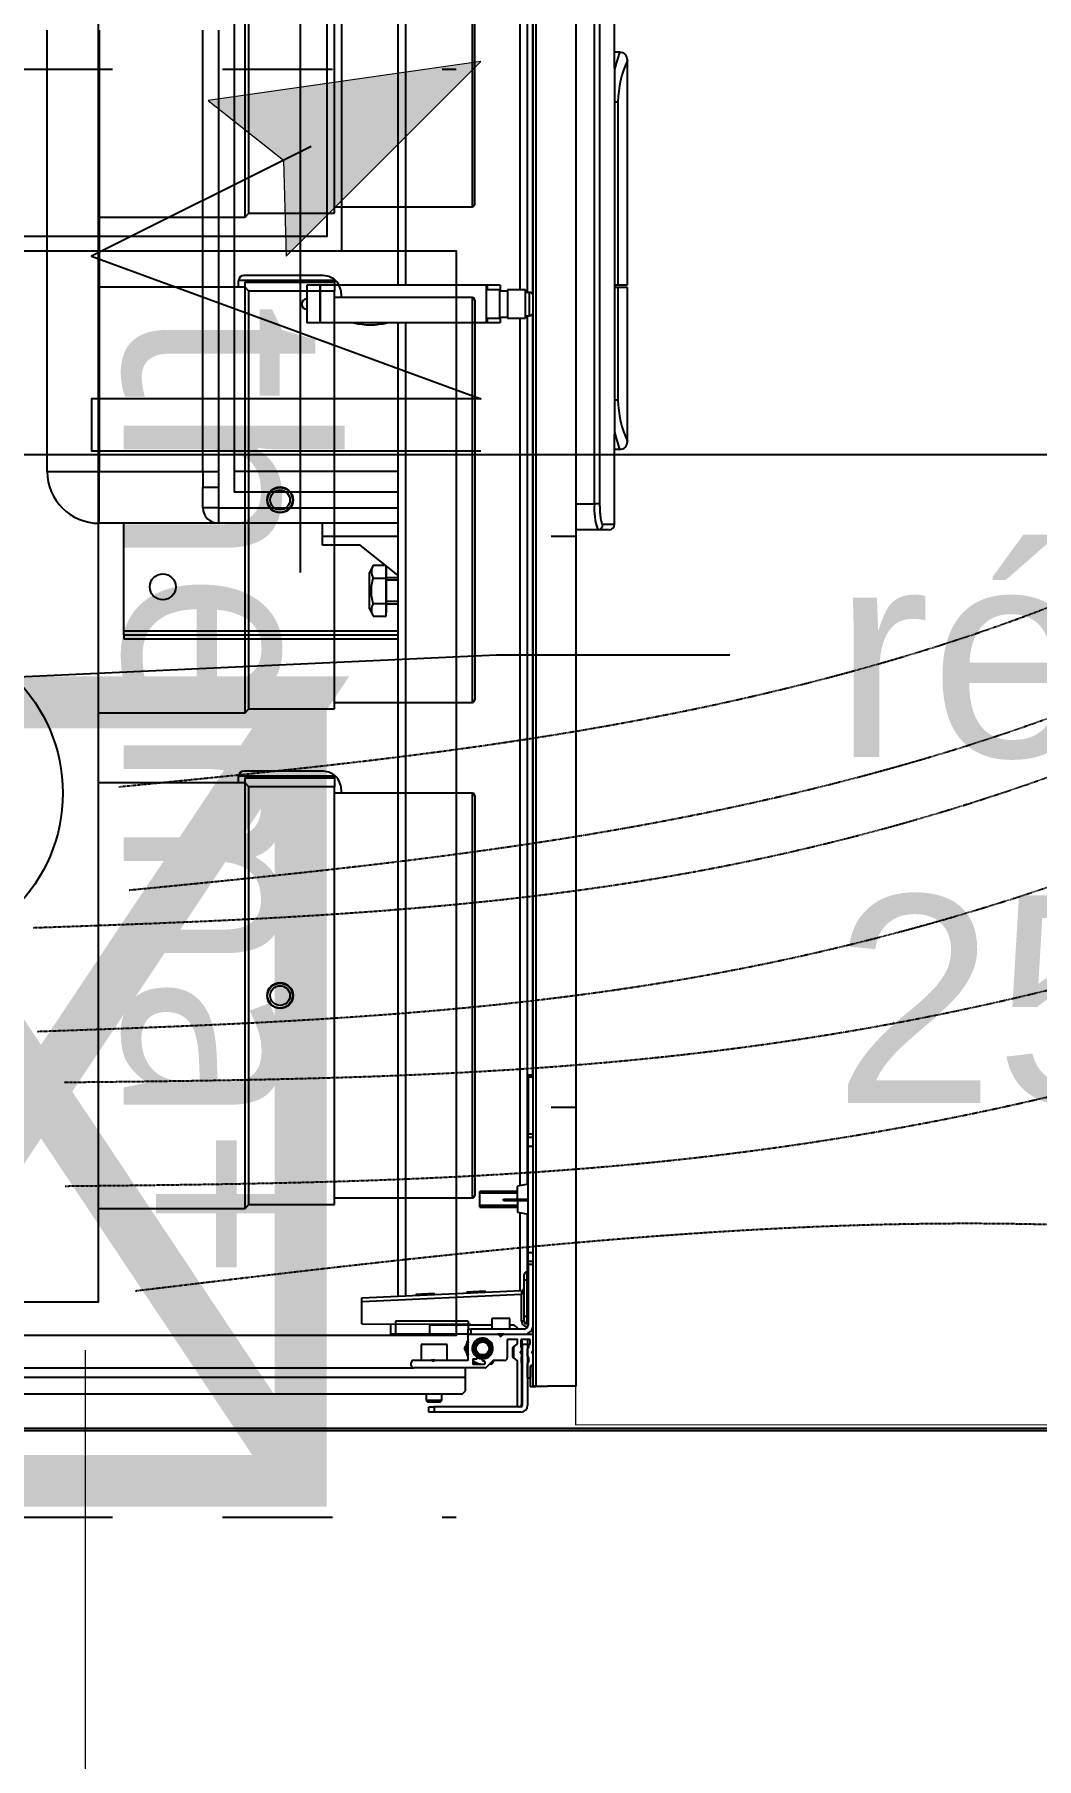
# Model space of a CAD drawing. Header units: millimetres. Extents: x 454430 to 532383, y -370512 to -310890.
# Drawn here: x 483788 to 484174, y -340370 to -339706 of the extents above; entities that cross this region are included whole.
import ezdxf
from ezdxf import colors
from ezdxf.entities.mleader import LeaderData, LeaderLine
from ezdxf.math import Vec2, Vec3

# ---------------------------------------------------------------- set-up
doc = ezdxf.new("R2010")
doc.units = ezdxf.units.MM
for name, pattern in [('prlm_ef', [0.165, 0.1, -0.065]), ('prlm_gaz', [36, 24, -3, 0, -3, 0, -3, 0, -3]), ('prlm_vmc', [0.282222, 0.141111, -0.141111])]:
    doc.linetypes.add(name, pattern=pattern)
for name, color, linetype, lineweight in [('_GAZELEC-BOITE INCORPO', 36, 'Continuous', 18), ('_GAZELEC-RESERVATION', 1, 'Continuous', 18), ('_GAZELEC-RESERVATION 2', 132, 'Continuous', 18)]:
    doc.layers.add(name, color=color, linetype=linetype, lineweight=lineweight)
for name, color, linetype in [('_GAZELEC-EAU CHAUDE', 1, 'Continuous'), ('prlm-CHAUFF', 30, 'Continuous'), ('prlm-EAU-EF', 161, 'Continuous'), ('prlm-ELEC-CFO', 201, 'Continuous'), ('prlm-GAZ', 20, 'Continuous'), ('prlm-MOD', 64, 'Continuous'), ('prlm-VMC', 93, 'Continuous')]:
    doc.layers.add(name, color=color, linetype=linetype)
doc.layers.add('prlm-xpoly', color=7, linetype='Continuous', plot=False)
doc.styles.add('Arial', font='arial.ttf')
doc.styles.add('prlm-chauff', font='trebucbi.ttf', dxfattribs={"height": 18})
doc.styles.get("Standard").update_dxf_attribs({"font": 'arial.ttf'})
doc.dimstyles.new('200', dxfattribs={"dimtxt": 150, "dimasz": 25, "dimexe": 50, "dimexo": 50, "dimgap": 20, "dimtad": 1, "dimdec": 0, "dimlfac": 0.1, "dimdsep": 46, "dimtxsty": 'Arial', "dimblk1": 'DOTBLANK', "dimblk2": 'DOTBLANK', "dimsah": 1, "dimcen": 25, "dimclrd": 5, "dimclre": 5, "dimadec": 0, "dimazin": 0, "dimtfac": 1, "dimtdec": 0, "dimtmove": 0, "dimatfit": 3, "dimldrblk": 'DOTBLANK', "dimfxl": 50, "dimtolj": 1, "dimtzin": 0, "dimarcsym": 0})

# ---------------------------------------------------------------- blocks, each defined once
blk = doc.blocks.new('xi.uta')
at = {"layer": 'prlm-ELEC-CFO', "lineweight": 5}
blk.add_hatch(color=0, dxfattribs=at).paths.add_polyline_path([(-3, 6), (-0.103, 3.699), (0, 0), (7.5, 7.5)])
at = {"layer": 'prlm-ELEC-CFO', "color": 0, "lineweight": 5, "flags": 128}
blk.add_lwpolyline([(-3, 6), (-0.103, 3.699), (0, 0), (7.5, 7.5)], close=True, dxfattribs=at)
at = {"layer": 'prlm-ELEC-CFO', "color": 0}
blk.add_lwpolyline([(0.955, 4.227), (-7.5, 0), (7.5, -5.5), (-7.5, -5.5), (-7.5, -7.5), (7.5, -7.5)], dxfattribs=at)
blk = doc.blocks.new('C 90.MTI900_Alu_390')
at = {"layer": 'prlm-MOD', "color": 1, "linetype": 'Continuous'}
for p, q in [((-4.405, -0.415), (-4.405, -3.465)), ((-4.34, -0.405), (-4.34, -3.475)), ((-4.305, -0.6), (-4.305, -3.277)), ((-0.85, -1.865), (0.85, -1.865)), ((-0.85, -1.865), (-0.85, -2.065)), ((-1.05, -2.525), (-1.05, -2.065)), ((-1.05, -2.065), (-0.85, -2.065)), ((0.85, -2.065), (-0.85, -2.065)), ((-0.85, -2.065), (-0.85, -2.465)), ((-1.495, -2.16), (-1.495, -3.215)), ((-1.48, -2.16), (-1.495, -2.16)), ((-1.48, -2.16), (-1.48, -3.215)), ((-1.48, -2.16), (-1.465, -2.16)), ((-1.465, -2.16), (-1.05, -2.16)), ((-1.465, -2.16), (-1.465, -3.215)), ((-0.99, -2.465), (-0.9124, -2.465)), ((-0.99, -2.525), (-0.99, -2.465)), ((-0.85, -2.465), (-0.9124, -2.465)), ((-0.9124, -2.525), (-0.9124, -2.465)), ((-0.85, -2.465), (0.85, -2.465)), ((-0.85, -2.465), (-0.85, -2.5242)), ((0.85, -2.5242), (-0.85, -2.5242)), ((-1.05, -3.215), (-1.05, -2.525)), ((-0.99, -2.525), (-1.05, -2.525)), ((-0.99, -2.525), (-0.99, -3.215)), ((-0.9124, -2.525), (-0.99, -2.525)), ((0.93, -2.585), (-0.93, -2.585)), ((-0.93, -3.215), (-0.93, -2.585)), ((-0.85, -3.215), (-0.85, -2.585)), ((-0.2775, -2.915), (-0.2775, -2.865)), ((-0.1325, -2.865), (-0.2775, -2.865)), ((-0.1325, -2.915), (-0.2775, -2.915)), ((-0.2775, -2.9175), (-0.2775, -2.915)), ((-0.2775, -2.9175), (-0.1325, -2.9175)), ((-0.2775, -3.5575), (-0.2775, -2.9175)), ((-0.1325, -2.915), (-0.1325, -2.865)), ((-0.1325, -2.9175), (-0.1325, -2.915)), ((-0.1325, -3.5575), (-0.1325, -2.9175)), ((-1.1342, -2.925), (-1.1, -2.925)), ((-1.1342, -3.0705), (-1.1342, -2.925)), ((-1.1, -2.925), (-1.1, -3.215)), ((-1.1, -2.925), (-1.05, -2.925)), ((-4.1351, -3.077), (-4.136, -3.497)), ((-4.1351, -3.077), (-4.05, -3.077)), ((-4.0221, -3.692), (-4.05, -3.077)), ((-4.05, -3.077), (-4.035, -3.077)), ((-4.035, -3.077), (-4.0071, -3.6913)), ((-1.38, -3.106), (-1.4081, -3.1204)), ((-1.4081, -3.1204), (-1.4081, -3.17)), ((-1.38, -3.106), (-1.24, -3.106)), ((-1.3591, -3.1204), (-1.3591, -3.17)), ((-1.2609, -3.1204), (-1.2609, -3.17)), ((-1.2504, -3.215), (-1.1342, -3.0705)), ((-1.2119, -3.1204), (-1.24, -3.106)), ((-1.2119, -3.1204), (-1.2119, -3.1671)), ((-4.175, -3.207), (-4.175, -3.187)), ((-4.1353, -3.187), (-4.175, -3.187)), ((-1.4081, -3.17), (-1.3836, -3.17)), ((-1.395, -3.17), (-1.395, -3.172)), ((-1.395, -3.172), (-1.225, -3.172)), ((-1.3836, -3.17), (-1.3591, -3.17)), ((-1.36, -3.172), (-1.36, -3.215)), ((-1.3591, -3.17), (-1.31, -3.17)), ((-1.3508, -3.215), (-1.3508, -3.172)), ((-1.31, -3.17), (-1.2609, -3.17)), ((-1.2692, -3.215), (-1.2692, -3.172)), ((-1.2609, -3.17), (-1.2364, -3.17)), ((-1.26, -3.215), (-1.26, -3.172)), ((-1.2364, -3.17), (-1.2142, -3.17)), ((-1.225, -3.172), (-1.225, -3.17)), ((-4.175, -3.337), (-4.175, -3.207)), ((-4.125, -3.207), (-4.175, -3.207)), ((-4.125, -3.487), (-4.125, -3.207)), ((-0.2775, -3.215), (-4.0287, -3.215)), ((-0.2775, -3.245), (-4.0274, -3.245)), ((4.0287, -3.215), (-0.1325, -3.215)), ((4.0274, -3.245), (-0.1325, -3.245)), ((-4.305, -3.5528), (-4.305, -3.277)), ((-4.295, -3.267), (-4.285, -3.267)), ((-4.275, -3.277), (-4.275, -3.3458)), ((-4.215, -3.305), (-4.275, -3.305)), ((-4.215, -3.405), (-4.215, -3.305)), ((-4.0205, -3.2854), (-4.0255, -3.2857)), ((-4.0205, -3.2854), (-4.0173, -3.3556)), ((-4.475, -3.355), (-4.475, -3.335)), ((-4.475, -3.335), (-4.455, -3.335)), ((-4.475, -3.69), (-4.475, -3.355)), ((-4.455, -3.355), (-4.475, -3.355)), ((-4.455, -3.335), (-4.455, -3.355)), ((-4.455, -3.69), (-4.455, -3.355)), ((-4.43, -3.325), (-4.435, -3.33)), ((-4.435, -3.33), (-4.435, -3.38)), ((-4.435, -3.38), (-4.43, -3.385)), ((-4.43, -3.385), (-4.43, -3.325)), ((-4.405, -3.325), (-4.43, -3.325)), ((-4.43, -3.385), (-4.405, -3.385)), ((-4.2759, -3.3479), (-4.2779, -3.3499)), ((-4.2779, -3.3541), (-4.2759, -3.3561)), ((-4.275, -3.3582), (-4.275, -3.3458)), ((-4.275, -3.3582), (-4.275, -3.484)), ((-4.175, -3.487), (-4.175, -3.337)), ((-4.14, -3.337), (-4.175, -3.337)), ((-4.14, -3.487), (-4.14, -3.337)), ((-4.0223, -3.3558), (-4.0173, -3.3556)), ((-4.275, -3.405), (-4.215, -3.405)), ((-4.405, -3.465), (-4.395, -3.475)), ((-4.34, -3.475), (-4.395, -3.475)), ((-4.305, -3.475), (-4.34, -3.475)), ((-4.29, -3.5066), (-4.2854, -3.504)), ((-4.29, -3.507), (-4.29, -3.549)), ((-4.274, -3.504), (-4.287, -3.504)), ((-4.272, -3.487), (-4.178, -3.487)), ((-4.271, -3.518), (-4.271, -3.507)), ((-4.2657, -3.521), (-4.268, -3.521)), ((-4.24, -3.4778), (-4.23, -3.472)), ((-4.23, -3.472), (-4.22, -3.4778)), ((-4.175, -3.49), (-4.175, -3.487)), ((-4.175, -3.487), (-4.155, -3.487)), ((-4.175, -3.49), (-4.175, -3.6008)), ((-4.155, -3.497), (-4.175, -3.497)), ((-4.14, -3.487), (-4.155, -3.487)), ((-4.155, -3.487), (-4.155, -3.497)), ((-4.155, -3.702), (-4.155, -3.497)), ((-4.125, -3.487), (-4.14, -3.487)), ((-4.14, -3.577), (-4.14, -3.487)), ((-4.136, -3.497), (-4.14, -3.4972)), ((-4.0116, -3.4816), (-4.0166, -3.4819)), ((-4.0116, -3.4816), (-4.0084, -3.5518)), ((-4.2769, -3.5821), (-4.3041, -3.5549)), ((-4.2906, -3.577), (-4.2906, -3.5684)), ((-4.2806, -3.5828), (-4.2906, -3.577)), ((-4.287, -3.552), (-4.282, -3.552)), ((-4.279, -3.549), (-4.279, -3.545)), ((-4.276, -3.542), (-4.2729, -3.542)), ((-4.276, -3.627), (-4.276, -3.5842)), ((-4.195, -3.5614), (-4.195, -3.5226)), ((-4.115, -3.577), (-4.155, -3.577)), ((-4.115, -3.647), (-4.115, -3.577)), ((-4.0134, -3.552), (-4.0084, -3.5518)), ((-3.685, -3.532), (-3.625, -3.532)), ((-3.685, -3.532), (-3.685, -3.677)), ((-3.6789, -3.677), (-3.6789, -3.532)), ((-3.6311, -3.677), (-3.6311, -3.532)), ((-3.625, -3.677), (-3.625, -3.532)), ((-0.2775, -3.5575), (-0.1325, -3.5575)), ((-0.2775, -3.56), (-0.2775, -3.5575)), ((-0.2775, -3.61), (-0.2775, -3.56)), ((-0.26, -3.56), (-0.2775, -3.56)), ((-0.26, -3.5575), (-0.26, -3.6075)), ((-0.15, -3.6075), (-0.15, -3.5575)), ((-0.1325, -3.56), (-0.15, -3.56)), ((-0.1325, -3.56), (-0.1325, -3.5575)), ((-0.1325, -3.61), (-0.1325, -3.56)), ((-4.198, -3.637), (-4.266, -3.637)), ((-4.195, -3.674), (-4.195, -3.64)), ((-4.1759, -3.6029), (-4.1829, -3.6099)), ((-4.1829, -3.6141), (-4.1759, -3.6211)), ((-4.175, -3.6232), (-4.175, -3.6008)), ((-4.175, -3.6232), (-4.175, -3.734)), ((-4.155, -3.647), (-4.115, -3.647)), ((-4.14, -3.6567), (-4.14, -3.647)), ((-3.66, -3.6225), (-3.655, -3.6225)), ((-3.66, -3.6225), (-3.66, -3.6361)), ((-3.66, -3.6361), (-3.655, -3.6361)), ((-3.66, -3.6361), (-3.66, -3.717)), ((-3.655, -3.6225), (-3.655, -3.6361)), ((-3.655, -3.6361), (-3.655, -3.717)), ((-0.255, -3.61), (-0.2775, -3.61)), ((-0.15, -3.6075), (-0.26, -3.6075)), ((-0.15, -3.6375), (-0.26, -3.6375)), ((-0.26, -3.6375), (-0.26, -3.7075)), ((-0.255, -3.6075), (-0.255, -3.6375)), ((-0.155, -3.6375), (-0.155, -3.6075)), ((-0.1325, -3.61), (-0.155, -3.61)), ((-0.15, -3.7075), (-0.15, -3.6375)), ((-4.455, -3.682), (-4.455, -3.68)), ((-4.452, -3.677), (-4.2791, -3.677)), ((-4.215, -3.695), (-4.45, -3.695)), ((-4.215, -3.715), (-4.45, -3.715)), ((-4.2855, -3.692), (-4.445, -3.692)), ((-4.345, -3.724), (-4.345, -3.718)), ((-4.342, -3.715), (-4.2885, -3.715)), ((-4.2653, -3.69), (-4.2827, -3.69)), ((-4.2826, -3.72), (-4.2654, -3.72)), ((-4.2766, -3.6757), (-4.2679, -3.6633)), ((-4.2651, -3.7161), (-4.269, -3.72)), ((-4.2654, -3.662), (-4.2246, -3.662)), ((-4.2618, -3.7161), (-4.2651, -3.7161)), ((-4.263, -3.657), (-4.265, -3.659)), ((-4.225, -3.659), (-4.265, -3.659)), ((-4.265, -3.659), (-4.265, -3.662)), ((-4.265, -3.69), (-4.265, -3.695)), ((-4.227, -3.657), (-4.263, -3.657)), ((-4.2521, -3.692), (-4.2625, -3.692)), ((-4.2607, -3.657), (-4.2607, -3.662)), ((-4.2607, -3.69), (-4.2607, -3.695)), ((-4.2595, -3.715), (-4.231, -3.715)), ((-4.2471, -3.6871), (-4.2521, -3.692)), ((-4.2379, -3.692), (-4.2429, -3.6871)), ((-4.228, -3.692), (-4.2379, -3.692)), ((-4.2293, -3.657), (-4.2293, -3.662)), ((-4.2293, -3.69), (-4.2293, -3.695)), ((-4.2249, -3.7161), (-4.2287, -3.7161)), ((-4.225, -3.659), (-4.227, -3.657)), ((-4.2252, -3.69), (-4.198, -3.69)), ((-4.2251, -3.72), (-4.215, -3.72)), ((-4.225, -3.662), (-4.225, -3.659)), ((-4.225, -3.695), (-4.225, -3.69)), ((-4.221, -3.72), (-4.2249, -3.7161)), ((-4.2221, -3.6633), (-4.2134, -3.6757)), ((-4.215, -3.715), (-4.215, -3.695)), ((-4.215, -3.695), (-4.195, -3.695)), ((-4.195, -3.715), (-4.215, -3.715)), ((-4.215, -3.72), (-4.215, -3.722)), ((-4.2109, -3.677), (-4.198, -3.677)), ((-4.195, -3.722), (-4.195, -3.693)), ((-3.9067, -3.717), (-4.14, -3.717)), ((-4.135, -3.717), (-4.135, -3.712)), ((-4.105, -3.712), (-4.135, -3.712)), ((-4.125, -3.692), (-4.0221, -3.692)), ((-4.125, -3.702), (-4.125, -3.692)), ((-4.125, -3.702), (-4.105, -3.702)), ((-4.105, -3.702), (-3.965, -3.702)), ((-4.105, -3.702), (-4.105, -3.712)), ((-4.105, -3.712), (-4.105, -3.717)), ((-3.965, -3.712), (-4.105, -3.712)), ((-4.0071, -3.6913), (-4.0221, -3.692)), ((-4.022, -3.6925), (-4.0221, -3.692)), ((-3.7066, -3.685), (-4.0074, -3.685)), ((-4.0071, -3.6913), (-4.007, -3.6925)), ((-3.965, -3.702), (-3.945, -3.702)), ((-3.965, -3.702), (-3.965, -3.712)), ((-3.965, -3.717), (-3.965, -3.712)), ((-3.935, -3.712), (-3.965, -3.712)), ((-3.935, -3.712), (-3.935, -3.717)), ((-3.935, -3.715), (-3.7126, -3.715)), ((-3.9067, -3.737), (-3.9067, -3.717)), ((-3.9067, -3.717), (-3.8932, -3.717)), ((-3.8932, -3.717), (-3.86, -3.717)), ((-3.8932, -3.717), (-3.8932, -3.737)), ((-3.86, -3.717), (-3.45, -3.717)), ((-3.86, -3.717), (-3.86, -3.737)), ((-3.705, -3.677), (-3.713, -3.717)), ((-3.66, -3.677), (-3.705, -3.677)), ((-3.655, -3.677), (-3.605, -3.677)), ((-3.597, -3.717), (-3.605, -3.677)), ((-0.26, -3.685), (-3.6034, -3.685)), ((-3.5974, -3.715), (-0.25, -3.715)), ((-3.45, -3.717), (-3.45, -3.737)), ((-3.45, -3.717), (-3.4168, -3.717)), ((-3.4168, -3.737), (-3.4168, -3.717)), ((-3.4168, -3.717), (-3.4033, -3.717)), ((-3.185, -3.717), (-3.4033, -3.717)), ((-3.4033, -3.717), (-3.4033, -3.737)), ((-3.185, -3.717), (-3.175, -3.717)), ((-3.185, -3.737), (-3.185, -3.717)), ((-3.175, -3.717), (-3.175, -3.737)), ((-0.26, -3.7075), (-0.15, -3.7075)), ((-0.25, -3.7075), (-0.25, -3.7225)), ((-0.16, -3.7225), (-0.16, -3.7075)), ((-0.16, -3.715), (3.5984, -3.715)), ((3.6044, -3.685), (-0.15, -3.685)), ((-4.378, -3.747), (-4.378, -3.727)), ((-4.378, -3.727), (-4.298, -3.727)), ((-4.375, -3.747), (-4.378, -3.747)), ((-4.375, -3.737), (4.375, -3.737)), ((-4.375, -3.747), (-4.375, -3.737)), ((4.375, -3.747), (-4.375, -3.747)), ((-4.375, -3.747), (-4.375, -3.792)), ((-4.298, -3.727), (-4.342, -3.727)), ((-4.298, -3.727), (-4.298, -3.737)), ((-4.295, -3.734), (-4.295, -3.73)), ((-4.2471, -3.7321), (-4.2521, -3.737)), ((-4.2414, -3.7335), (-4.2486, -3.7335)), ((-4.2379, -3.737), (-4.2429, -3.7321)), ((-4.212, -3.725), (-4.198, -3.725)), ((-4.175, -3.737), (-4.175, -3.734)), ((-4.165, -3.737), (-4.165, -3.7265)), ((-3.175, -3.735), (-0.2433, -3.735)), ((-0.25, -3.7225), (-0.16, -3.7225)), ((-0.1667, -3.735), (3.175, -3.735)), ((-4.375, -3.902), (-4.375, -3.792)), ((-4.375, -3.902), (4.375, -3.902)), ((-1.075, -3.9853), (-1.075, -3.902)), ((-0.975, -3.902), (-0.975, -3.973)), ((-1.075, -4.03), (-1.075, -3.9853)), ((-0.975, -3.973), (0.975, -3.973)), ((-0.975, -3.9928), (-0.975, -3.973)), ((-1.055, -4.05), (-1.055, -4.0051)), ((-1.055, -4.05), (-0.706, -4.05)), ((0.975, -3.9928), (-0.975, -3.9928)), ((-0.765, -4.07), (-0.765, -4.05)), ((0.576, -4.0497), (-0.576, -4.0497)), ((-0.574, -4.0497), (-0.574, -4.0634)), ((-0.1416, -4.0634), (-0.1416, -4.0497)), ((-0.1307, -4.0497), (-0.1307, -4.0634)), ((0.574, -4.0497), (0.574, -4.0634)), ((0.7037, -4.05), (1.055, -4.05)), ((0.765, -4.07), (0.765, -4.05)), ((-0.735, -4.1), (-0.735, -4.1)), ((-0.735, -4.1), (-0.1416, -4.1)), ((-0.1416, -4.0634), (-0.574, -4.0634)), ((-0.1416, -4.1), (-0.1416, -4.0634)), ((0.574, -4.0634), (-0.1307, -4.0634)), ((-0.1307, -4.0634), (-0.1307, -4.1)), ((-0.1307, -4.1), (0.735, -4.1)), ((0.735, -4.1), (0.735, -4.1))]:
    blk.add_line(p, q, dxfattribs=at)
at = {"layer": 'prlm-MOD', "color": 1, "ltscale": 50}
for points in [[(-3.3, -3.8058), (-3.3, -3.902)], [(-1.1, -3.8058), (-1.1, -3.902)]]:
    blk.add_lwpolyline(points, dxfattribs=at)
at = {"layer": 'prlm-MOD', "color": 1, "linetype": 'Continuous'}
for centre, radius in [((-1.295, -2.31), 0.05), ((-4.23, -3.542), 0.035), ((-4.23, -3.542), 0.03), ((-4.23, -3.542), 0.025)]:
    blk.add_circle(centre, radius, dxfattribs=at)
for centre, radius, start, end in [((-0.85, -2.065), 0.2, 90, 180), ((-0.99, -2.525), 0.06, 90, 180), ((-0.205, -2.865), 0.02, 0, 180), ((0, -3.11), 0.285, 166.82645, 193.17355), ((-1.3836, -3.1624), 0.0487, 59.74223, 120.25777), ((-1.2364, -3.1624), 0.0487, 59.74223, 120.25777), ((-4.295, -3.277), 0.01, 90, 180), ((-4.285, -3.277), 0.01, 0, 90), ((-4.2758, -3.352), 0.003, 135, 225), ((-4.278, -3.3458), 0.003, 315, 0), ((-4.278, -3.3582), 0.003, 0, 45), ((-4.287, -3.507), 0.003, 90, 180), ((-4.23, -3.542), 0.06, 140.70352, 188.509), ((-4.23, -3.542), 0.065, 144.22418, 157.38014), ((-4.272, -3.484), 0.003, 180, 270), ((-4.274, -3.507), 0.003, 0, 90), ((-4.268, -3.518), 0.003, 180, 270), ((-4.23, -3.542), 0.04, 146.07277, 184.00063), ((-4.23, -3.542), 0.04, 184.00063, 146.07277), ((-4.2657, -3.518), 0.003, 270, 326.07277), ((-4.23, -3.542), 0.065, 57.79577, 122.20423), ((-4.23, -3.542), 0.06, 66.44354, 113.55646), ((-4.178, -3.49), 0.003, 0, 90), ((-4.302, -3.5528), 0.003, 180, 225), ((-4.287, -3.549), 0.003, 180, 270), ((-4.23, -3.542), 0.065, 206.16198, 224.95254), ((-4.282, -3.549), 0.003, 270, 0), ((-4.276, -3.545), 0.003, 90, 180), ((-4.279, -3.5842), 0.003, 0, 45), ((-4.2729, -3.545), 0.003, 4.00063, 90), ((-4.266, -3.627), 0.01, 180, 270), ((-4.198, -3.64), 0.003, 0, 90), ((-4.1808, -3.612), 0.003, 135, 225), ((-4.178, -3.6008), 0.003, 315, 0), ((-4.178, -3.6232), 0.003, 0, 45), ((-4.45, -3.69), 0.025, 180, 270), ((-4.452, -3.68), 0.003, 90, 180), ((-4.445, -3.682), 0.01, 180, 270), ((-4.45, -3.69), 0.005, 180, 270), ((-4.342, -3.718), 0.003, 90, 180), ((-4.2885, -3.718), 0.003, 9.59407, 90), ((-4.2827, -3.693), 0.003, 90, 160.52878), ((-4.2826, -3.717), 0.003, 189.59407, 270), ((-4.2791, -3.674), 0.003, 270, 325.00798), ((-4.2654, -3.665), 0.003, 90, 145.00798), ((-4.2654, -3.717), 0.003, 270, 350.40593), ((-4.2653, -3.693), 0.003, 19.47122, 90), ((-4.275, -3.715), 0.01, 353.93882, 0), ((-4.2595, -3.718), 0.003, 90, 170.40593), ((-4.245, -3.6892), 0.003, 45, 135), ((-4.231, -3.718), 0.003, 9.59407, 90), ((-4.2252, -3.693), 0.003, 90, 160.52878), ((-4.2251, -3.717), 0.003, 189.59407, 270), ((-4.215, -3.715), 0.01, 180, 186.06118), ((-4.2246, -3.665), 0.003, 34.99202, 90), ((-4.2109, -3.674), 0.003, 214.99202, 270), ((-4.198, -3.674), 0.003, 270, 0), ((-4.198, -3.693), 0.003, 0, 90), ((-4.14, -3.702), 0.035, 180, 270), ((-4.1151, -3.7104), 0.05, 129.88406, 142.91394), ((-4.14, -3.702), 0.015, 180, 270), ((-4.16, -3.6567), 0.02, 309.88406, 0), ((-4.125, -3.712), 0.02, 90, 192.41205), ((-4.125, -3.712), 0.01, 90, 180), ((-3.997, -3.692), 0.01, 182.60256, 270), ((-3.945, -3.712), 0.01, 0, 90), ((-4.342, -3.724), 0.003, 180, 270), ((-4.298, -3.73), 0.003, 0, 90), ((-4.292, -3.734), 0.003, 180, 270), ((-4.245, -3.7342), 0.003, 45, 135), ((-4.212, -3.722), 0.003, 180, 270), ((-4.198, -3.722), 0.003, 270, 0), ((-4.178, -3.734), 0.003, 270, 0), ((-0.235, -3.7225), 0.015, 180, 255.16489), ((-0.175, -3.7225), 0.015, 284.83511, 0), ((-0.9965, -4.212), 0.2399, 84.86995, 109.10907), ((-1.055, -4.03), 0.02, 180, 270), ((-0.5689, -4.6164), 0.5805, 102.58374, 109.74123), ((0.5693, -4.6145), 0.5786, 70.22595, 77.40425), ((-0.735, -4.07), 0.03, 180, 270), ((-0.5689, -4.4578), 0.3944, 90.7355, 114.8981), ((0.5685, -4.4598), 0.3964, 65.16337, 89.20304), ((0.735, -4.07), 0.03, 270, 0)]:
    blk.add_arc(centre, radius, start, end, dxfattribs=at)
for centre, major_axis, ratio, start_param, end_param in [((-4.022, -3.6931), (0.015, 0.0007), 0.045361, 0, 1.568734), ((-3.997, -3.692), (0.025, 0), 0.4, 3.187016, 4.712389), ((-1.055, -3.9853), (0.02, 0), 0.989815, 3.141593, 4.712389)]:
    blk.add_ellipse(centre, major_axis=major_axis, ratio=ratio, start_param=start_param, end_param=end_param, dxfattribs=at)
for points, knots in [([(-0.85, -2.5242), (-0.8604, -2.5242), (-0.8708, -2.5243), (-0.8916, -2.5247), (-0.902, -2.525), (-0.9124, -2.525)], [0, 0, 0, 0, 0.5, 0.5, 1, 1, 1, 1]), ([(-1.3591, -3.1204), (-1.3511, -3.1183), (-1.343, -3.1166), (-1.3306, -3.1149), (-1.3265, -3.1144), (-1.3182, -3.1138), (-1.3141, -3.1137), (-1.3017, -3.1137), (-1.2935, -3.1143), (-1.2772, -3.1166), (-1.269, -3.1183), (-1.2609, -3.1204)], [0, 0, 0, 0, 0.25, 0.25, 0.375, 0.375, 0.5, 0.5, 0.75, 0.75, 1, 1, 1, 1]), ([(-0.975, -3.9928), (-0.9803, -3.9928), (-0.9856, -3.9929), (-0.996, -3.9932), (-1.0011, -3.9934), (-1.0083, -3.9939), (-1.0107, -3.9941), (-1.0153, -3.9945), (-1.0176, -3.9947), (-1.0241, -3.9955), (-1.0281, -3.996), (-1.0355, -3.9972), (-1.0388, -3.9978), (-1.0446, -3.9991), (-1.047, -3.9998), (-1.05, -4.0009), (-1.0509, -4.0013), (-1.0524, -4.0021), (-1.053, -4.0024), (-1.0545, -4.0036), (-1.055, -4.0043), (-1.055, -4.0051)], [0, 0, 0, 0, 0.125, 0.125, 0.25, 0.25, 0.3125, 0.3125, 0.375, 0.375, 0.5, 0.5, 0.625, 0.625, 0.75, 0.75, 0.8125, 0.8125, 0.875, 0.875, 1, 1, 1, 1]), ([(-0.576, -4.0497), (-0.5891, -4.0497), (-0.6021, -4.0497), (-0.6211, -4.0498), (-0.6274, -4.0498), (-0.6399, -4.0498), (-0.6461, -4.0498), (-0.6642, -4.0499), (-0.6756, -4.0499), (-0.6918, -4.05), (-0.6971, -4.05), (-0.7038, -4.05), (-0.7053, -4.05), (-0.7068, -4.05)], [0, 0, 0, 0, 0.125, 0.125, 0.1875, 0.1875, 0.25, 0.25, 0.375, 0.375, 0.4375, 0.4375, 0.4568651, 0.4568651, 0.4568651, 0.4568651]), ([(0.7055, -4.05), (0.6995, -4.05), (0.6933, -4.05), (0.6813, -4.05), (0.6756, -4.0499), (0.6642, -4.0499), (0.6524, -4.0499), (0.6402, -4.0498), (0.6278, -4.0498), (0.6214, -4.0498), (0.6021, -4.0497), (0.5891, -4.0497), (0.576, -4.0497)], [0.5494968, 0.5494968, 0.5494968, 0.5494968, 0.625, 0.625, 0.6875, 0.6875, 0.75, 0.8125, 0.8125, 0.875, 0.875, 1, 1, 1, 1])]:
    blk.add_open_spline(points, degree=3, knots=knots, dxfattribs=at)
blk = doc.blocks.new('xi.thema+')
at = {"layer": 'prlm-CHAUFF', "color": 7, "linetype": 'prlm_vmc', "ltscale": 30}
for points in [[(-27.9, 0), (-27.9, 34.4)], [(27.9, 0), (27.9, 34.4)]]:
    blk.add_lwpolyline(points, dxfattribs=at)
at = {"layer": 'prlm-CHAUFF', "color": 0}
blk.add_lwpolyline([(-20.9, 0), (-20.9, 34.4), (20.9, 34.4), (20.9, 0)], close=True, dxfattribs=at)
for radius in [6.25, 4]:
    blk.add_circle((0, 13), radius, dxfattribs=at)
at = {"layer": 'prlm-CHAUFF', "color": 0, "insert": (0, 25.539), "char_height": 8, "width": 7.19706, "attachment_point": 5, "style": 'prlm-chauff'}
blk.add_mtext('thema+', dxfattribs=at)
blk = doc.blocks.new('xi.uta-yzen-g')
at = {"layer": 'prlm-CHAUFF', "ltscale": 50}
for p, q in [((-17.3, 35.02), (-1.7, 35.02)), ((-1.8, 35.12), (-17.2, 35.12)), ((-1.7, 29.72), (-1.7, 35.02)), ((1.8, 35.02), (17.4, 35.02)), ((1.8, 35.02), (1.8, 29.72)), ((1.9, 35.12), (17.3, 35.12)), ((17.4, 29.72), (17.4, 35.02)), ((20.9, 35.02), (36.5, 35.02)), ((20.9, 35.02), (20.9, 29.72)), ((21, 35.12), (36.4, 35.12)), ((36.5, 29.72), (36.5, 35.02)), ((1.65, 29.97), (1.8, 29.97)), ((20.75, 29.97), (20.9, 29.97)), ((-1.45, 29.72), (-17.55, 29.72)), ((-1.45, 26.42), (-1.45, 29.72)), ((1.144, 29.72), (1.55, 29.72)), ((1.144, 29.72), (1.144, 26.02)), ((1.2, 29.72), (1.2, 26.27)), ((1.22, 29.72), (1.22, 26.27)), ((17.65, 29.72), (1.55, 29.72)), ((1.55, 29.72), (1.55, 26.42)), ((17.65, 26.42), (17.65, 29.72)), ((20.244, 29.72), (20.65, 29.72)), ((20.244, 29.72), (20.244, 26.02)), ((20.3, 29.72), (20.3, 26.27)), ((20.32, 29.72), (20.32, 26.27)), ((36.75, 29.72), (20.65, 29.72)), ((20.65, 29.72), (20.65, 26.42)), ((36.75, 26.42), (36.75, 29.72)), ((0.95, 29.216), (0.95, 26.22)), ((20.05, 29.216), (20.05, 26.22)), ((1.2, 28.42), (1.22, 28.42)), ((1.22, 28.07), (1.2, 28.07)), ((20.3, 28.42), (20.32, 28.42)), ((20.32, 28.07), (20.3, 28.07)), ((1.2, 27.693), (1.22, 27.693)), ((1.22, 27.343), (1.2, 27.343)), ((1.2, 27.293), (1.22, 27.293)), ((20.3, 27.693), (20.32, 27.693)), ((20.32, 27.343), (20.3, 27.343)), ((20.3, 27.293), (20.32, 27.293)), ((1.22, 27.193), (1.2, 27.193)), ((20.32, 27.193), (20.3, 27.193)), ((-1.3, 26.27), (-17.7, 26.27)), ((-1.45, 26.42), (-17.55, 26.42)), ((-1.3, 26.27), (-1.45, 26.42)), ((-1.3, 20.62), (-1.3, 26.27)), ((1.4, 26.02), (1.15, 26.02)), ((1.22, 26.27), (1.2, 26.27)), ((1.4, 26.27), (1.22, 26.27)), ((1.55, 26.42), (1.4, 26.27)), ((17.8, 26.27), (1.4, 26.27)), ((1.4, 26.27), (1.4, 20.62)), ((17.65, 26.42), (1.55, 26.42)), ((17.8, 26.27), (17.65, 26.42)), ((17.8, 20.62), (17.8, 26.27)), ((20.5, 26.02), (20.25, 26.02)), ((20.32, 26.27), (20.3, 26.27)), ((20.5, 26.27), (20.32, 26.27)), ((20.65, 26.42), (20.5, 26.27)), ((36.9, 26.27), (20.5, 26.27)), ((20.5, 26.27), (20.5, 20.62)), ((36.75, 26.42), (20.65, 26.42)), ((36.9, 26.27), (36.75, 26.42)), ((36.9, 20.62), (36.9, 26.27))]:
    blk.add_line(p, q, dxfattribs=at)
for points in [[(-39, 30), (-39, 0), (0, 0), (0, 30)], [(-38.429, 29.429), (-38.429, 0.571), (-0.571, 0.571), (-0.571, 29.429)], [(-40.5, 20.62), (-40.5, 3.9), (40.5, 3.9), (40.5, 20.62)]]:
    blk.add_lwpolyline(points, close=True, dxfattribs=at)
for centre, radius in [((9.6, 27.62), 0.5), ((9.6, 27.62), 0.48), ((9.6, 27.62), 0.38), ((28.7, 27.62), 0.5), ((28.7, 27.62), 0.48), ((28.7, 27.62), 0.38)]:
    blk.add_circle(centre, radius, dxfattribs=at)
for centre, radius, start, end in [((-1.8, 35.02), 0.1, 0, 90), ((1.9, 35.02), 0.1, 90, 180), ((17.3, 35.02), 0.1, 0, 90), ((21, 35.02), 0.1, 90, 180), ((36.4, 35.02), 0.1, 0, 90), ((1.65, 29.27), 0.7, 90, 136.27309), ((20.75, 29.27), 0.7, 90, 136.27309), ((1.725, 29.24), 0.776, 138.52479, 181.76751), ((20.825, 29.24), 0.776, 138.52479, 181.76751), ((1.15, 26.22), 0.2, 180, 268.32391), ((1.15, 26.22), 0.2, 268.32391, 270), ((20.25, 26.22), 0.2, 180, 268.32391), ((20.25, 26.22), 0.2, 268.32391, 270)]:
    blk.add_arc(centre, radius, start, end, dxfattribs=at)
for centre, major_axis, ratio, start_param, end_param in [((1.65, 28.959), (-0.45, 0), 0.974723, 5.983927, 6.283185), ((1.65, 28.603), (-0.45, 0), 0.974723, 5.983927, 6.283185), ((2.45, 28.603), (-1.25, 0), 0.146694, 0, 0.179125), ((20.75, 28.959), (-0.45, 0), 0.974723, 5.983927, 6.283185), ((20.75, 28.603), (-0.45, 0), 0.974723, 5.983927, 6.283185), ((21.55, 28.603), (-1.25, 0), 0.146694, 0, 0.179125)]:
    blk.add_ellipse(centre, major_axis=major_axis, ratio=ratio, start_param=start_param, end_param=end_param, dxfattribs=at)
for points in [[(1.218, 29.391), (1.214, 29.379), (1.211, 29.366), (1.203, 29.324), (1.2, 29.294), (1.2, 29.265)], [(20.318, 29.391), (20.314, 29.379), (20.311, 29.366), (20.303, 29.324), (20.3, 29.294), (20.3, 29.265)]]:
    blk.add_open_spline(points, degree=3, knots=[0.8185803, 0.8185803, 0.8185803, 0.8185803, 0.875, 0.875, 1, 1, 1, 1], dxfattribs=at)
blk = doc.blocks.new('_DOTBLANK')
at = {"color": 0, "linetype": 'ByBlock'}
blk.add_line((-0.5, 0), (-1, 0), dxfattribs=at)
blk.add_circle((0, 0), 0.5, dxfattribs=at)
blk = doc.blocks.new('*D259')
at = {"layer": '_GAZELEC-BOITE INCORPO', "color": 5, "lineweight": -2, "transparency": 16777216}
for p, q in [((483690.47, -339913.1), (483690.47, -339179.35)), ((483890.47, -339913.1), (483890.47, -339179.35)), ((483715.47, -339229.35), (483865.47, -339229.35)), ((483890.47, -339229.35), (484172.38, -339229.35))]:
    blk.add_line(p, q, dxfattribs=at)
at = {"layer": '_GAZELEC-BOITE INCORPO', "color": 5, "lineweight": -2, "transparency": 16777216, "xscale": 25, "yscale": 25, "zscale": 25, "rotation": 180}
blk.add_blockref('_DOTBLANK', (483690.47, -339229.35), dxfattribs=at)
at = {"layer": '_GAZELEC-BOITE INCORPO', "color": 5, "lineweight": -2, "transparency": 16777216, "xscale": 25, "yscale": 25, "zscale": 25}
blk.add_blockref('_DOTBLANK', (483890.47, -339229.35), dxfattribs=at)
at = {"layer": '_GAZELEC-BOITE INCORPO', "color": 0, "transparency": 16777216, "insert": (484043.93, -339132.76), "char_height": 150, "attachment_point": 5, "style": 'Arial'}
blk.add_mtext('\\A1;20', dxfattribs=at)
blk = doc.blocks.new('*D260')
at = {"layer": '_GAZELEC-BOITE INCORPO', "color": 5, "lineweight": -2, "transparency": 16777216}
for p, q in [((483314.89, -338857.37), (484674.33, -338857.37)), ((484624.33, -338882.37), (484624.33, -340218.69)), ((483314.89, -340243.69), (484674.33, -340243.69))]:
    blk.add_line(p, q, dxfattribs=at)
at = {"layer": '_GAZELEC-BOITE INCORPO', "color": 5, "lineweight": -2, "transparency": 16777216, "xscale": 25, "yscale": 25, "zscale": 25}
for p, rotation in [((484624.33, -338857.37), 90), ((484624.33, -340243.69), 270)]:
    blk.add_blockref('_DOTBLANK', p, dxfattribs=dict(at, rotation=rotation))
at = {"layer": '_GAZELEC-BOITE INCORPO', "color": 0, "transparency": 16777216, "insert": (484527.69, -339550.53), "char_height": 150, "attachment_point": 5, "rotation": 90, "style": 'Arial'}
blk.add_mtext('\\A1;139', dxfattribs=at)
blk = doc.blocks.new('*D261')
at = {"layer": '_GAZELEC-BOITE INCORPO', "color": 5, "lineweight": -2, "transparency": 16777216}
for p, q in [((483556.38, -337498.38), (485011.42, -337498.38)), ((484961.42, -337523.38), (484961.42, -340217.83)), ((483556.38, -340242.83), (485011.42, -340242.83))]:
    blk.add_line(p, q, dxfattribs=at)
at = {"layer": '_GAZELEC-BOITE INCORPO', "color": 5, "lineweight": -2, "transparency": 16777216, "xscale": 25, "yscale": 25, "zscale": 25}
for p, rotation in [((484961.42, -337498.38), 90), ((484961.42, -340242.83), 270)]:
    blk.add_blockref('_DOTBLANK', p, dxfattribs=dict(at, rotation=rotation))
at = {"layer": '_GAZELEC-BOITE INCORPO', "color": 0, "transparency": 16777216, "insert": (484866.11, -338870.6), "char_height": 150, "attachment_point": 5, "rotation": 90, "style": 'Arial'}
blk.add_mtext('\\A1;274', dxfattribs=at)
blk = doc.blocks.new('*D262')
at = {"layer": '_GAZELEC-BOITE INCORPO', "color": 5, "lineweight": -2, "transparency": 16777216}
for p, q in [((483556.38, -337498.38), (485375.87, -337498.38)), ((485325.87, -337523.38), (485325.87, -340218.68)), ((483556.55, -340243.68), (485375.87, -340243.68))]:
    blk.add_line(p, q, dxfattribs=at)
at = {"layer": '_GAZELEC-BOITE INCORPO', "color": 5, "lineweight": -2, "transparency": 16777216, "xscale": 25, "yscale": 25, "zscale": 25}
for p, rotation in [((485325.87, -337498.38), 90), ((485325.87, -340243.68), 270)]:
    blk.add_blockref('_DOTBLANK', p, dxfattribs=dict(at, rotation=rotation))
at = {"layer": '_GAZELEC-BOITE INCORPO', "color": 0, "transparency": 16777216, "insert": (485229.28, -338871.03), "char_height": 150, "attachment_point": 5, "rotation": 90, "style": 'Arial'}
blk.add_mtext('\\A1;275', dxfattribs=at)
blk = doc.blocks.new('*D264')
at = {"layer": '_GAZELEC-BOITE INCORPO', "color": 5, "lineweight": -2, "transparency": 16777216}
for p, q in [((483311.22, -336873.17), (485900.25, -336873.17)), ((485850.25, -336898.17), (485850.25, -340218.69)), ((483311.22, -340243.69), (485900.25, -340243.69))]:
    blk.add_line(p, q, dxfattribs=at)
at = {"layer": '_GAZELEC-BOITE INCORPO', "color": 5, "lineweight": -2, "transparency": 16777216, "xscale": 25, "yscale": 25, "zscale": 25}
for p, rotation in [((485850.25, -336873.17), 90), ((485850.25, -340243.69), 270)]:
    blk.add_blockref('_DOTBLANK', p, dxfattribs=dict(at, rotation=rotation))
at = {"layer": '_GAZELEC-BOITE INCORPO', "color": 0, "transparency": 16777216, "insert": (485753.61, -338558.43), "char_height": 150, "attachment_point": 5, "rotation": 90, "style": 'Arial'}
blk.add_mtext('\\A1;337', dxfattribs=at)

msp = doc.modelspace()

# ---------------------------------------------------------------- linework, layer by layer
at = {"layer": '_GAZELEC-BOITE INCORPO', "const_width": 20}
msp.add_lwpolyline([(483690.47, -340163.09), (483690.47, -340263.09), (483890.47, -340263.09), (483890.47, -339963.1), (483690.46, -339963.1), (483690.47, -340263.09), (483890.47, -339963.1), (483690.46, -339963.1), (483890.46, -340263.09)], dxfattribs=at)
at = {"layer": '_GAZELEC-EAU CHAUDE', "linetype": 'prlm_ef'}
for points in [[(483799.4, -340109.5), (484039.37, -340098.67), (484413.23, -339983.99), (484692.6, -339745.03), (484924.52, -339040.74), (484924.52, -337477.47), (484204.97, -337011.13), (483190.99, -336889.96)], [(483787.58, -340049.94), (484040.95, -340028.58), (484461.73, -339808.16), (484571.64, -339018.72), (483444.71, -337738.09), (483444.71, -337480.48)], [(483820.49, -339995.62), (484083.66, -339956.15), (484339.47, -339822.37), (484232.39, -339136.88), (483540.12, -338874.67), (483192.16, -338874.67)]]:
    msp.add_spline(points, degree=3, dxfattribs=at)
at = {"layer": '_GAZELEC-RESERVATION 2'}
msp.add_spline([(483807.59, -340456.42), (483807.59, -340212.78)], degree=3, dxfattribs=at)
at = {"layer": 'prlm-EAU-EF', "linetype": 'prlm_ef'}
for points, knots in [([(483799.83, -340149.5), (483835.11, -340149.12), (483870.65, -340148.73), (483942.18, -340146.54), (483978.16, -340144.72), (484023.17, -340140.64), (484032.05, -340139.74), (484050.9, -340137.64), (484060.86, -340136.4), (484080.75, -340133.67), (484090.69, -340132.18), (484120.47, -340127.32), (484140.26, -340123.57), (484199.38, -340110.69), (484238.44, -340099.97), (484315.26, -340073.96), (484353.02, -340058.66), (484401.72, -340035.21), (484413.5, -340029.24), (484437.72, -340016.3), (484450.15, -340009.3), (484474.69, -339994.72), (484486.81, -339987.15), (484522.63, -339963.62), (484545.82, -339946.86), (484601.03, -339902.98), (484632.05, -339874.72), (484672.38, -339832.36), (484683.67, -339819.78), (484703.25, -339796.58), (484711.68, -339786.06), (484724.16, -339769.67), (484728.42, -339763.92), (484736.75, -339752.33), (484740.83, -339746.49), (484752.8, -339728.86), (484760.43, -339716.95), (484782.34, -339680.76), (484795.65, -339656.04), (484820.02, -339605.6), (484831.08, -339579.87), (484851.35, -339527.56), (484860.55, -339500.98), (484882.13, -339432.29), (484893.47, -339389.67), (484913.98, -339303.11), (484923.16, -339259.17), (484940.7, -339170.38), (484949.06, -339125.51), (484959.66, -339069.84), (484961.68, -339059.26), (484967.81, -339027.52), (484972, -339006.25), (484980.49, -338963.53), (484984.81, -338942.09), (484997.87, -338877.54), (485006.73, -338834.22), (485031.03, -338713.82), (485046.3, -338636.4), (485073.73, -338481.85), (485085.91, -338404.73), (485104.53, -338252.06), (485110.98, -338176.5), (485114.89, -338047.27), (485114.23, -337992.96), (485107.1, -337886.38), (485100.63, -337834.12), (485082.83, -337743.2), (485072.85, -337704.04), (485047.97, -337627.65), (485033.07, -337590.42), (485006.56, -337536.19), (484996.97, -337518.32), (484977.88, -337485.79), (484968.56, -337471.06), (484949.5, -337443.09), (484939.84, -337429.84), (484919.68, -337403.84), (484909.18, -337391.09), (484876.47, -337353.58), (484853.08, -337329.56), (484803.57, -337283.45), (484777.46, -337261.37), (484708.13, -337207.63), (484663.33, -337177.3), (484569.81, -337121.12), (484521.09, -337095.28), (484421.24, -337048.07), (484370.1, -337026.7), (484297.16, -336999.67), (484275.73, -336992.14), (484234.35, -336978.36), (484214.39, -336972.06), (484174.52, -336960.11), (484154.59, -336954.47), (484094.83, -336938.46), (484055.02, -336929.02), (483933.92, -336903.55), (483852.76, -336890.95), (483690.88, -336872.08), (483610.15, -336865.82), (483449.15, -336856.96), (483368.87, -336854.37), (483256.48, -336851.47), (483224.18, -336850.72), (483191.91, -336849.97)], [0, 0, 0, 0, 105.698702, 105.698702, 211.397405, 211.397405, 237.323596, 237.323596, 266.383584, 266.383584, 295.443572, 295.443572, 353.563547, 353.563547, 469.803499, 469.803499, 586.04345, 586.04345, 623.523678, 623.523678, 663.864876, 663.864876, 704.206074, 704.206074, 784.888471, 784.888471, 903.677581, 903.677581, 952.166682, 952.166682, 991.095027, 991.095027, 1011.877094, 1011.877094, 1032.65916, 1032.65916, 1074.223292, 1074.223292, 1157.351558, 1157.351558, 1240.479823, 1240.479823, 1323.608088, 1323.608088, 1452.37999, 1452.37999, 1581.151892, 1581.151892, 1709.923794, 1709.923794, 1740.051319, 1740.051319, 1800.306367, 1800.306367, 1860.561416, 1860.561416, 1981.071514, 1981.071514, 2194.222532, 2194.222532, 2407.37355, 2407.37355, 2620.524568, 2620.524568, 2778.848519, 2778.848519, 2937.172471, 2937.172471, 3061.366552, 3061.366552, 3185.560633, 3185.560633, 3248.156399, 3248.156399, 3301.541553, 3301.541553, 3351.282431, 3351.282431, 3401.02331, 3401.02331, 3500.505068, 3500.505068, 3599.986825, 3599.986825, 3753.550647, 3753.550647, 3907.114468, 3907.114468, 4060.67829, 4060.67829, 4124.209883, 4124.209883, 4183.234407, 4183.234407, 4242.258931, 4242.258931, 4360.30798, 4360.30798, 4601.796162, 4601.796162, 4843.284343, 4843.284343, 5084.772525, 5084.772525, 5182.306395, 5182.306395, 5182.306395, 5182.306395]), ([(483788.98, -340089.91), (483823.35, -340088.71), (483858.03, -340087.49), (483928.03, -340083.33), (483963.35, -340080.37), (484012.23, -340073.89), (484025.55, -340071.88), (484046.34, -340068.29), (484053.78, -340066.91), (484068.66, -340063.98), (484076.09, -340062.42), (484098.36, -340057.45), (484113.18, -340053.77), (484157.44, -340041.59), (484186.69, -340031.95), (484244.06, -340009.58), (484272.19, -339996.84), (484326.75, -339968.16), (484353.18, -339952.22), (484403.71, -339917.03), (484427.81, -339897.78), (484459.41, -339868.47), (484468.17, -339859.85), (484481.97, -339845.42), (484487.16, -339839.78), (484497.32, -339828.29), (484502.29, -339822.45), (484516.86, -339804.65), (484526.11, -339792.42), (484554.77, -339751.51), (484572.33, -339721.48), (484602.95, -339658.87), (484616.03, -339626.29), (484637.8, -339559.31), (484646.5, -339524.91), (484659.62, -339455.02), (484664.04, -339419.53), (484668.66, -339348.15), (484668.86, -339312.26), (484665.09, -339240.79), (484661.12, -339205.2), (484649, -339135.02), (484640.87, -339100.43), (484626.05, -339051.52), (484621.04, -339036.52), (484611.95, -339011.82), (484608.11, -339001.99), (484600.07, -338982.57), (484595.87, -338972.97), (484582.74, -338944.5), (484573.3, -338925.95), (484545.05, -338875.07), (484524.82, -338843.67), (484481.02, -338783.22), (484457.44, -338754.17), (484407.64, -338698.05), (484381.41, -338670.97), (484326.97, -338618.45), (484298.75, -338592.99), (484228.6, -338532.67), (484185.95, -338498.46), (484099.78, -338431.6), (484056.25, -338398.94), (483970.14, -338334.24), (483927.57, -338302.2), (483845.23, -338237.85), (483805.47, -338205.55), (483737.62, -338146.05), (483708.74, -338119.02), (483655.02, -338063.9), (483630.18, -338035.8), (483590.68, -337984.92), (483574.99, -337962.44), (483546.85, -337916.46), (483534.4, -337892.96), (483513.04, -337844.69), (483504.12, -337819.92), (483494.81, -337785.85), (483492.7, -337777.26), (483489.24, -337761.35), (483487.82, -337754.06), (483485.83, -337742.5), (483485.16, -337738.28), (483483.86, -337729.35), (483483.24, -337724.64), (483482.11, -337715.14), (483481.61, -337710.34), (483480.26, -337695.83), (483479.57, -337686), (483478, -337654.12), (483477.85, -337631.53), (483478.77, -337585.36), (483479.85, -337561.78), (483482.24, -337519.77), (483483.43, -337501.48), (483484.63, -337483.08)], [0, 0, 0, 0, 103.400945, 103.400945, 206.80189, 206.80189, 245.38456, 245.38456, 266.847175, 266.847175, 288.309791, 288.309791, 331.235021, 331.235021, 417.085482, 417.085482, 502.935943, 502.935943, 588.786404, 588.786404, 674.636864, 674.636864, 708.838624, 708.838624, 730.118037, 730.118037, 751.397451, 751.397451, 793.956279, 793.956279, 889.942414, 889.942414, 985.928549, 985.928549, 1081.914684, 1081.914684, 1177.90082, 1177.90082, 1273.886955, 1273.886955, 1369.87309, 1369.87309, 1465.859225, 1465.859225, 1509.012876, 1509.012876, 1537.932069, 1537.932069, 1566.851262, 1566.851262, 1624.689648, 1624.689648, 1729.036541, 1729.036541, 1833.383434, 1833.383434, 1937.730327, 1937.730327, 2042.07722, 2042.07722, 2191.194772, 2191.194772, 2340.312323, 2340.312323, 2489.429875, 2489.429875, 2638.547426, 2638.547426, 2759.732302, 2759.732302, 2880.917178, 2880.917178, 2973.691341, 2973.691341, 3066.465505, 3066.465505, 3159.239668, 3159.239668, 3190.10118, 3190.10118, 3215.733311, 3215.733311, 3230.384255, 3230.384255, 3246.482911, 3246.482911, 3262.581567, 3262.581567, 3294.778878, 3294.778878, 3365.492715, 3365.492715, 3436.206553, 3436.206553, 3489.81645, 3489.81645, 3489.81645, 3489.81645]), ([(483824.4, -340035.43), (483851.3, -340032.79), (483878.41, -340030.13), (483933.14, -340023.94), (483960.76, -340020.41), (484016.61, -340011.61), (484044.85, -340006.34), (484082.36, -339997.7), (484091.35, -339995.5), (484119.31, -339988.27), (484138.38, -339982.75), (484176.27, -339970.23), (484195.09, -339963.24), (484231.97, -339947.56), (484250.03, -339938.86), (484284.83, -339919.47), (484301.58, -339908.78), (484329.09, -339888.11), (484340.28, -339878.66), (484355.34, -339864.11), (484359.76, -339859.58), (484366.14, -339852.63), (484368.21, -339850.31), (484372.26, -339845.6), (484374.25, -339843.22), (484380.09, -339836), (484383.82, -339831.07), (484394.53, -339816.02), (484401.03, -339805.59), (484412.78, -339784.07), (484418.03, -339772.99), (484429.39, -339745.27), (484434.87, -339728.34), (484443.53, -339693.65), (484446.72, -339675.89), (484451.01, -339639.77), (484452.11, -339621.4), (484452.4, -339584.26), (484451.58, -339565.48), (484447.37, -339518.52), (484442.9, -339490.21), (484430.5, -339433.68), (484422.57, -339405.47), (484403.62, -339349.76), (484392.6, -339322.27), (484367.8, -339268.63), (484354.02, -339242.48), (484324.02, -339192.18), (484307.8, -339168.02), (484282.68, -339134.89), (484274.64, -339124.85), (484262, -339109.92), (484257.54, -339104.82), (484248.51, -339094.79), (484243.95, -339089.87), (484230.1, -339075.38), (484220.65, -339066.08), (484191.75, -339039.23), (484171.71, -339022.74), (484130.34, -338992.38), (484109, -338978.52), (484065.28, -338953.2), (484042.89, -338941.75), (483997.29, -338921.03), (483974.07, -338911.76), (483913.75, -338890.49), (483876.2, -338879.88), (483800.29, -338862.51), (483761.92, -338855.74), (483685.04, -338845.15), (483646.52, -338841.33), (483592.15, -338837.4), (483576.08, -338836.41), (483536.09, -338834.35), (483512.26, -338833.45), (483464.88, -338832.2), (483441.32, -338831.85), (483371.01, -338831.41), (483324.6, -338831.95), (483249.3, -338833.35), (483220.24, -338834.02), (483191.24, -338834.68)], [0, 0, 0, 0, 82.319462, 82.319462, 164.638925, 164.638925, 246.958387, 246.958387, 272.76852, 272.76852, 326.94476, 326.94476, 381.121, 381.121, 435.29724, 435.29724, 489.47348, 489.47348, 529.648665, 529.648665, 547.017845, 547.017845, 555.535317, 555.535317, 564.052789, 564.052789, 581.087733, 581.087733, 615.157621, 615.157621, 649.22751, 649.22751, 698.354943, 698.354943, 747.482377, 747.482377, 796.60981, 796.60981, 845.737243, 845.737243, 918.736491, 918.736491, 991.735739, 991.735739, 1064.734987, 1064.734987, 1137.734235, 1137.734235, 1210.733483, 1210.733483, 1243.678306, 1243.678306, 1261.256957, 1261.256957, 1278.835608, 1278.835608, 1313.992909, 1313.992909, 1384.307512, 1384.307512, 1454.622115, 1454.622115, 1524.936718, 1524.936718, 1595.251321, 1595.251321, 1705.170142, 1705.170142, 1815.088962, 1815.088962, 1925.007783, 1925.007783, 1971.299425, 1971.299425, 2040.732466, 2040.732466, 2110.165506, 2110.165506, 2249.031588, 2249.031588, 2336.822954, 2336.822954, 2336.822954, 2336.822954])]:
    msp.add_open_spline(points, degree=3, knots=knots, dxfattribs=at)
msp.add_spline([(485086.33, -340475.35), (484959.09, -340463.61), (484422.82, -340206.21), (483826.86, -340189.99)], degree=3, dxfattribs=at)
at = {"layer": 'prlm-GAZ', "linetype": 'prlm_gaz', "ltscale": 0.8}
msp.add_spline([(483721.78, -340516.08), (483749.69, -340719.21), (483875.32, -341133.64), (484126.91, -341344.47), (484594.35, -341480.8), (485153.25, -341480.8), (485945.44, -341436.54), (486646.87, -341436.54), (488972.91, -341436.54), (490453.58, -341436.54), (492824.83, -341436.54), (492868.73, -341436.54), (493546.76, -341359.26), (494121.37, -340784.66), (494044.77, -340229.35), (493220.61, -339867.39), (492406.75, -339891.7), (491999.6, -339891.7)], degree=3, dxfattribs=at)
at = {"layer": 'prlm-VMC'}
msp.add_lwpolyline([(483442.67, -339536.18), (483442.67, -339867.63), (484385.68, -339867.63)], dxfattribs=at)
at = {"layer": 'prlm-xpoly', "lineweight": 0}
msp.add_lwpolyline([(485541.6, -340241.43), (485541.6, -339341.69), (483996.35, -339341.59), (483996.35, -340241.58)], close=True, dxfattribs=at)

# ---------------------------------------------------------------- block references
at = {"layer": 'prlm-CHAUFF', "xscale": 10, "yscale": 10, "zscale": 10}
for name, p, rotation in [('xi.uta-yzen-g', (483606.35, -339789.1), 269.9998846602261), ('xi.thema+', (483606.35, -339998.1), 270.000189957318)]:
    msp.add_blockref(name, p, dxfattribs=dict(at, rotation=rotation))
at = {"layer": 'prlm-ELEC-CFO', "xscale": 10, "yscale": 10, "zscale": 10}
msp.add_blockref('xi.uta', (483884.91, -339791.15), dxfattribs=at)
at = {"layer": 'prlm-MOD', "xscale": 99.9999999999998, "yscale": 99.9999999999998, "zscale": 99.9999999999998, "rotation": 89.99988466022381}
msp.add_blockref('C 90.MTI900_Alu_390', (483606.35, -339789.1), dxfattribs=at)

# ---------------------------------------------------------------- dimensions: what is measured, and where the dimension line sits
at = {"layer": '_GAZELEC-BOITE INCORPO'}
for base, p1, p2, picture, middle in [((485850.25, -340243.69), (483261.22, -336873.17), (483261.22, -340243.69), '*D264', (485753.61, -338558.43)), ((484961.42, -340242.83), (483506.38, -337498.38), (483506.38, -340242.83), '*D261', (484866.11, -338870.6)), ((485325.87, -340243.68), (483506.38, -337498.38), (483506.55, -340243.68), '*D262', (485229.28, -338871.03)), ((484624.33, -340243.69), (483264.89, -338857.37), (483264.89, -340243.69), '*D260', (484527.69, -339550.53))]:
    dim = msp.add_linear_dim(base=base, p1=p1, p2=p2, angle=90, dimstyle='200', dxfattribs=at)
    dim.commit()
    dim.dimension.update_dxf_attribs({"geometry": picture, "text_midpoint": middle})
dim = msp.add_linear_dim(base=(483890.47, -339229.35), p1=(483690.47, -339963.1), p2=(483890.47, -339963.1), dimstyle='200', dxfattribs=at)
dim.commit()
dim.dimension.update_dxf_attribs({"geometry": '*D259', "text_midpoint": (484043.93, -339132.76)})

# ---------------------------------------------------------------- leaders
at = {"layer": '_GAZELEC-RESERVATION', "color": 6}
ml = msp.add_multileader_mtext('Standard', dxfattribs=at)
ml.set_content('résa n°46\\P150x150 en dalle haute', color=6)
ml.set_leader_properties()
ml.build(insert=Vec2(0, 0))
ml.multileader.update_dxf_attribs({"has_text_frame": 1, "arrow_head_size": 80, "scale": 20})
ctx = ml.context
ctx.base_point, ctx.scale, ctx.char_height, ctx.arrow_head_size, ctx.landing_gap_size, ctx.plane_origin = Vec3(465887.48, -339736.8), 20, 80, 80, 40, Vec3(460959.02, -338578.6)
notes = []
notes.append((ctx, [(1, (1, 1, 0), (465797.64, -339736.8), (1, 0), 89.84, [(0, [(465669.78, -339001.16)], 0, [])])]))
ctx.mtext.insert, ctx.mtext.width, ctx.mtext.flow_direction = Vec3(465927.48, -339696.12), 1568.8504, 5
ml = msp.add_multileader_mtext('Standard', dxfattribs=at)
ml.set_content('résa n°33\\P250x400 en dalle haute', color=6)
ml.set_leader_properties()
ml.build(insert=Vec2(0, 0))
ml.multileader.update_dxf_attribs({"has_text_frame": 1, "arrow_head_size": 80, "scale": 20})
ctx = ml.context
ctx.base_point, ctx.scale, ctx.char_height, ctx.arrow_head_size, ctx.landing_gap_size, ctx.plane_origin = Vec3(484055.73, -339944.82), 20, 80, 80, 40, Vec3(478505.48, -339746.44)
notes.append((ctx, [(1, (1, 1, 0), (483965.89, -339944.82), (1, 0), 89.84, [(0, [(483341.91, -339973.28)], 0, [])])]))
ctx.mtext.insert, ctx.mtext.width, ctx.mtext.flow_direction = Vec3(484095.73, -339904.14), 1568.8504, 5
for ctx, leaders in notes:
    for number, flags, end, landing, length, lines in leaders:
        leader = LeaderData()
        leader.index, (leader.has_last_leader_line, leader.has_dogleg_vector, leader.attachment_direction) = number, flags
        leader.last_leader_point, leader.dogleg_vector, leader.dogleg_length = Vec3(end), Vec3(landing), length
        for number, points, colour, breaks in lines:
            line = LeaderLine()
            line.index, line.vertices, line.color, line.breaks = number, Vec3.list(points), colors.encode_raw_color(colour), breaks
            leader.lines.append(line)
        ctx.leaders.append(leader)

doc.saveas('drawing.dxf')
